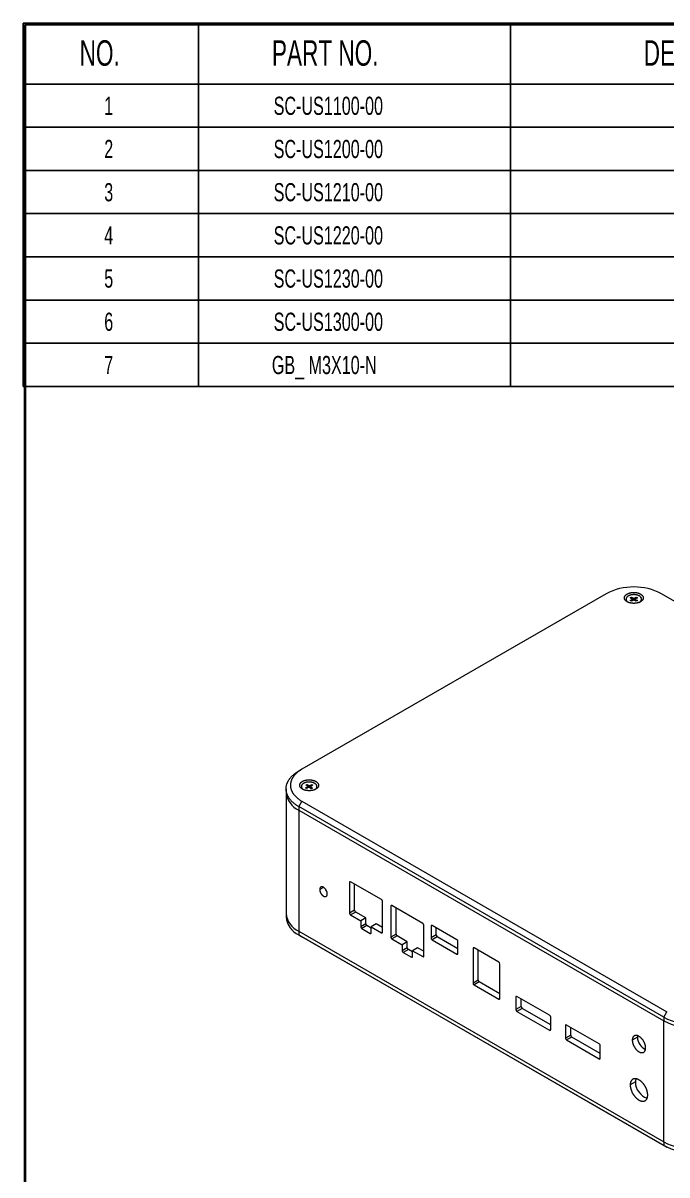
# Model space of a CAD drawing. Header units: millimetres. Extents: x 15 to 405, y 6 to 293.
# Drawn here: x 14.7 to 103.2, y 129.6 to 288.1 of the extents above; entities that cross this region are included whole.
import ezdxf

# ---------------------------------------------------------------- set-up
doc = ezdxf.new("R2010")
doc.units = ezdxf.units.MM
doc.layers.add('RAHM', color=5, linetype='Continuous')
doc.styles.add('SLDTEXTSTYLE1', font='TXT', dxfattribs={"width": 0.663})

# ---------------------------------------------------------------- blocks, each defined once
blk = doc.blocks.new('SW_TABLEANNOTATION_0')
at = {"layer": 'RAHM', "color": 0}
for p, q in [((0, 0), (0, -8.39)), ((0, 0), (24.11, 0)), ((24.11, 0), (24.11, -8.39)), ((24.11, 0), (67.02, 0)), ((67.02, 0), (67.02, -8.39)), ((67.02, 0), (136.42, 0)), ((0, -8.39), (24.11, -8.39)), ((0, -8.39), (0, -14.33)), ((24.11, -8.39), (67.02, -8.39)), ((24.11, -8.39), (24.11, -14.33)), ((67.02, -8.39), (136.42, -8.39)), ((67.02, -8.39), (67.02, -14.33)), ((0, -14.33), (0, -20.27)), ((0, -14.33), (24.11, -14.33)), ((24.11, -14.33), (24.11, -20.27)), ((24.11, -14.33), (67.02, -14.33)), ((67.02, -14.33), (67.02, -20.27)), ((67.02, -14.33), (136.42, -14.33)), ((0, -20.27), (0, -26.21)), ((0, -20.27), (24.11, -20.27)), ((24.11, -20.27), (24.11, -26.21)), ((24.11, -20.27), (67.02, -20.27)), ((67.02, -20.27), (67.02, -26.21)), ((67.02, -20.27), (136.42, -20.27)), ((0, -26.21), (0, -32.15)), ((0, -26.21), (24.11, -26.21)), ((24.11, -26.21), (24.11, -32.15)), ((24.11, -26.21), (67.02, -26.21)), ((67.02, -26.21), (67.02, -32.15)), ((67.02, -26.21), (136.42, -26.21)), ((0, -32.15), (0, -38.09)), ((0, -32.15), (24.11, -32.15)), ((24.11, -32.15), (24.11, -38.09)), ((24.11, -32.15), (67.02, -32.15)), ((67.02, -32.15), (67.02, -38.09)), ((67.02, -32.15), (136.42, -32.15)), ((0, -38.09), (0, -44.03)), ((0, -38.09), (24.11, -38.09)), ((24.11, -38.09), (24.11, -44.03)), ((24.11, -38.09), (67.02, -38.09)), ((67.02, -38.09), (67.02, -44.03)), ((67.02, -38.09), (136.42, -38.09)), ((0, -44.03), (0, -49.98)), ((0, -44.03), (24.11, -44.03)), ((24.11, -44.03), (24.11, -49.98)), ((24.11, -44.03), (67.02, -44.03)), ((67.02, -44.03), (67.02, -49.98)), ((67.02, -44.03), (136.42, -44.03)), ((0, -49.98), (24.11, -49.98)), ((24.11, -49.98), (67.02, -49.98)), ((67.02, -49.98), (136.42, -49.98))]:
    blk.add_line(p, q, dxfattribs=at)
at = {"layer": 'RAHM', "color": 0, "attachment_point": 1, "style": 'SLDTEXTSTYLE1'}
for s, insert, char_height in [('NO.', (7.78, -2.37), 3.5), ('PART NO.', (34.21, -2.37), 3.5), ('DESCRIPTION', (85.32, -2.37), 3.5), ('1', (11.16, -10.13), 2.5), ('SC-US1100-00', (34.45, -10.13), 2.5), ('2', (11.16, -16.07), 2.5), ('SC-US1200-00', (34.45, -16.07), 2.5), ('3', (11.16, -22.01), 2.5), ('SC-US1210-00', (34.45, -22.01), 2.5), ('4', (11.16, -27.95), 2.5), ('SC-US1220-00', (34.45, -27.95), 2.5), ('5', (11.16, -33.89), 2.5), ('SC-US1230-00', (34.45, -33.89), 2.5), ('6', (11.16, -39.83), 2.5), ('SC-US1300-00', (34.45, -39.83), 2.5), ('7', (11.16, -45.78), 2.5), ('GB_ M3X10-N', (34.2, -45.78), 2.5)]:
    blk.add_mtext(s, dxfattribs=dict(at, insert=insert, char_height=char_height))

msp = doc.modelspace()

# ---------------------------------------------------------------- linework, layer by layer
at = {"color": 7, "linetype": 'Continuous', "lineweight": 18}
for p, q in [((94.8411, 209.5688), (53.037, 185.4358)), ((98.1656, 209.0133), (98.3287, 209.1085)), ((98.3287, 209.1085), (98.6017, 208.9526)), ((98.3577, 208.9036), (98.3287, 209.1085)), ((98.7149, 208.953), (98.9849, 209.1106)), ((98.956, 208.9032), (98.9849, 209.1106)), ((98.9849, 209.1106), (99.1499, 209.0164)), ((152.6542, 180.6027), (102.4779, 209.5688)), ((97.5875, 208.8254), (97.5875, 208.8112)), ((98.4386, 208.8574), (98.1656, 209.0133)), ((98.1691, 208.6345), (98.4392, 208.7921)), ((98.334, 208.5403), (98.1691, 208.6345)), ((98.6041, 208.6979), (98.334, 208.5403)), ((98.4392, 208.6017), (98.4392, 208.7921)), ((98.4623, 208.6152), (98.4623, 208.8246)), ((98.6017, 208.6965), (98.6017, 208.9526)), ((98.7149, 208.953), (98.7149, 208.6996)), ((98.9902, 208.5423), (98.7172, 208.6983)), ((98.8567, 208.8263), (98.8567, 208.6186)), ((99.1499, 209.0164), (98.8798, 208.8588)), ((98.8804, 208.7935), (99.1534, 208.6376)), ((98.8804, 208.7935), (98.8804, 208.6051)), ((99.1534, 208.6376), (98.9902, 208.5423)), ((99.7315, 208.8112), (99.7315, 208.8254)), ((53.0363, 185.4354), (52.612, 185.1904)), ((50.8553, 182.7416), (50.8553, 182.2517)), ((50.8553, 182.2517), (50.8553, 165.5942)), ((52.9549, 183.0596), (52.9549, 183.0453)), ((53.5085, 182.8951), (53.8023, 183.0379)), ((53.658, 182.7927), (53.5085, 182.8951)), ((53.5646, 183.2726), (53.742, 183.3588)), ((53.8119, 183.103), (53.5646, 183.2726)), ((53.9517, 182.9355), (53.658, 182.7927)), ((53.742, 183.3588), (53.9894, 183.1893)), ((53.771, 183.1311), (53.742, 183.3588)), ((53.8023, 182.8628), (53.8023, 183.0379)), ((53.8307, 182.8767), (53.8307, 183.0733)), ((53.9894, 182.9456), (53.9894, 183.1893)), ((54.3118, 182.7603), (54.0644, 182.9299)), ((54.1021, 183.1837), (54.3958, 183.3265)), ((54.1021, 183.1837), (54.1021, 182.9041)), ((54.2231, 183.0459), (54.2231, 182.8211)), ((54.2419, 183.0162), (54.4892, 182.8466)), ((54.2419, 183.0162), (54.2419, 182.8083)), ((54.5453, 183.224), (54.2516, 183.0813)), ((54.4892, 182.8466), (54.3118, 182.7603)), ((54.3669, 183.1373), (54.3958, 183.3265)), ((54.3958, 183.3265), (54.5453, 183.224)), ((55.0989, 183.0453), (55.0989, 183.0596)), ((53.037, 181.0272), (52.6127, 180.2924)), ((53.037, 181.0272), (103.2133, 152.061)), ((102.789, 151.3262), (52.6127, 180.2924)), ((52.6127, 180.2924), (52.6127, 179.8024)), ((52.6127, 179.8024), (102.789, 150.8363)), ((52.6127, 179.8024), (52.6127, 163.145)), ((59.7177, 169.9654), (59.5763, 169.8837)), ((59.5763, 169.8837), (59.5763, 165.6377)), ((63.9603, 167.5162), (59.7177, 169.9654)), ((60.2834, 166.0459), (60.2834, 169.6388)), ((56.0041, 169.1893), (55.4807, 168.8872)), ((64.1018, 163.0252), (64.1018, 167.2712)), ((65.4029, 166.6834), (65.2614, 166.6018)), ((65.2614, 166.6018), (65.2614, 162.3558)), ((69.6455, 164.2342), (65.4028, 166.6834)), ((65.9685, 162.764), (65.9685, 166.3569)), ((50.8553, 165.5942), (50.8553, 165.1043)), ((60.2834, 166.0459), (59.5763, 165.6377)), ((60.4248, 165.801), (59.7177, 165.3928)), ((59.7177, 165.3928), (61.1319, 164.5764)), ((61.839, 164.9846), (60.4248, 165.801)), ((61.839, 164.9846), (61.1319, 164.5764)), ((61.839, 164.168), (61.839, 164.9846)), ((61.1319, 164.5764), (61.1319, 163.7598)), ((61.839, 164.168), (61.1319, 163.7598)), ((61.9804, 163.9231), (61.2733, 163.5149)), ((61.2733, 163.5149), (62.4047, 162.8618)), ((62.5461, 163.5965), (61.9804, 163.9231)), ((63.2532, 164.1682), (62.5461, 163.76)), ((62.5461, 162.9434), (62.5461, 163.76)), ((62.5461, 163.76), (63.9603, 162.9436)), ((64.1018, 163.6783), (63.2532, 164.1682)), ((69.7869, 159.7433), (69.7869, 163.9893)), ((70.924, 163.9567), (70.7825, 163.8751)), ((70.7825, 163.8751), (70.7825, 162.242)), ((74.3463, 161.981), (70.9239, 163.9567)), ((71.4896, 162.6502), (71.4896, 163.6302)), ((52.612, 162.6555), (53.0363, 162.4104)), ((52.6127, 163.145), (102.789, 134.1788)), ((52.6127, 163.145), (52.6127, 162.6551)), ((52.6127, 162.6551), (102.789, 133.6889)), ((52.6127, 162.6551), (53.037, 162.4101)), ((53.037, 162.4101), (53.0363, 162.4104)), ((103.2133, 133.4439), (53.037, 162.4101)), ((62.5461, 162.9434), (62.4047, 162.8618)), ((64.1018, 163.0252), (63.9603, 162.9436)), ((65.9685, 162.764), (65.2614, 162.3558)), ((66.1099, 162.519), (65.4028, 162.1108)), ((65.4028, 162.1108), (66.8171, 161.2944)), ((67.5242, 161.7026), (66.1099, 162.519)), ((67.5242, 161.7026), (66.8171, 161.2944)), ((67.5242, 160.8861), (67.5242, 161.7026)), ((71.4896, 162.6502), (70.7825, 162.242)), ((71.631, 162.4052), (70.9239, 161.997)), ((70.9239, 161.997), (74.3463, 160.0213)), ((74.4878, 160.7561), (71.631, 162.4052)), ((74.4878, 160.103), (74.4878, 161.7361)), ((66.8171, 161.2944), (66.8171, 160.4779)), ((67.5242, 160.8861), (66.8171, 160.4779)), ((67.6656, 160.6411), (66.9585, 160.2329)), ((66.9585, 160.2329), (68.0898, 159.5798)), ((68.2313, 160.3146), (67.6656, 160.6411)), ((68.9384, 160.8862), (68.2313, 160.478)), ((68.2313, 159.6615), (68.2313, 160.478)), ((68.2313, 160.478), (69.6455, 159.6616)), ((69.7869, 160.3964), (68.9384, 160.8862)), ((74.4878, 160.103), (74.3463, 160.0213)), ((76.6954, 160.8683), (76.5539, 160.7866)), ((76.5539, 160.7866), (76.5539, 156.0344)), ((80.1149, 158.8942), (76.6953, 160.8683)), ((77.261, 156.4426), (77.261, 160.5417)), ((68.2313, 159.6614), (68.0898, 159.5798)), ((69.7869, 159.7432), (69.6455, 159.6616)), ((80.2563, 153.897), (80.2563, 158.6493)), ((77.261, 156.4426), (76.5539, 156.0344)), ((77.4024, 156.1976), (76.6953, 155.7894)), ((76.6953, 155.7894), (80.1149, 153.8153)), ((80.2563, 154.5501), (77.4024, 156.1976)), ((80.2563, 153.897), (80.1149, 153.8153)), ((82.5912, 154.1952), (82.4498, 154.1136)), ((82.4498, 154.1136), (82.4498, 152.3858)), ((87.0884, 151.5991), (82.5912, 154.1953)), ((83.1569, 152.794), (83.1569, 153.8687)), ((83.1569, 152.794), (82.4498, 152.3858)), ((83.2983, 152.549), (82.5912, 152.1408)), ((82.5912, 152.1408), (87.0884, 149.5447)), ((87.2298, 150.2794), (83.2983, 152.549)), ((87.2298, 149.6263), (87.2298, 151.3541)), ((102.789, 151.3262), (103.2133, 152.061)), ((102.789, 151.3262), (102.789, 150.8363)), ((102.789, 134.1788), (102.789, 150.8363)), ((87.2298, 149.6263), (87.0884, 149.5447)), ((89.4162, 150.2553), (89.2748, 150.1736)), ((89.2748, 150.1736), (89.2748, 148.4458)), ((93.9134, 147.6591), (89.4162, 150.2553)), ((89.9819, 148.854), (89.9819, 149.9287)), ((89.9819, 148.854), (89.2748, 148.4458)), ((90.1233, 148.6091), (89.4162, 148.2009)), ((89.4162, 148.2009), (93.9134, 145.6047)), ((94.0548, 146.3394), (90.1233, 148.6091)), ((94.0548, 145.6863), (94.0548, 147.4141)), ((99.1545, 148.5838), (98.4474, 148.1756)), ((94.0548, 145.6863), (93.9134, 145.6047)), ((98.8716, 142.4303), (98.1645, 142.0221)), ((102.789, 134.1788), (102.789, 133.6889)), ((102.789, 133.6889), (103.2133, 133.4439))]:
    msp.add_line(p, q, dxfattribs=at)
at = {"color": 7, "linetype": 'Continuous', "lineweight": 18, "flags": 128}
for points in [[(97.7402, 208.4667), (97.7086, 208.4856), (97.678, 208.5052), (97.6487, 208.5254), (97.6207, 208.5462), (97.5939, 208.5675), (97.5684, 208.5893), (97.5443, 208.6117), (97.5215, 208.6345), (97.5001, 208.6578), (97.4802, 208.6815), (97.4617, 208.7056), (97.4447, 208.73), (97.4292, 208.7548), (97.4153, 208.7799), (97.4028, 208.8052), (97.3919, 208.8308), (97.3826, 208.8566), (97.3748, 208.8825), (97.3686, 208.9086), (97.364, 208.9348), (97.361, 208.9611), (97.3596, 208.9875), (97.3598, 209.0138), (97.3616, 209.0401), (97.365, 209.0664), (97.37, 209.0926), (97.3766, 209.1186), (97.3847, 209.1446), (97.3945, 209.1703), (97.4058, 209.1958), (97.4186, 209.2211), (97.433, 209.2461), (97.4489, 209.2708), (97.4662, 209.2951), (97.4851, 209.3191), (97.5054, 209.3427), (97.5271, 209.3659), (97.5502, 209.3886), (97.5746, 209.4109), (97.6004, 209.4326), (97.6276, 209.4538), (97.6559, 209.4744), (97.6856, 209.4944), (97.7164, 209.5139), (97.7484, 209.5326), (97.7815, 209.5508), (97.8156, 209.5682), (97.8509, 209.585), (97.8871, 209.601), (97.9243, 209.6163), (97.9623, 209.6308), (98.0013, 209.6445), (98.041, 209.6574), (98.0815, 209.6696), (98.1228, 209.6809), (98.1646, 209.6913), (98.2071, 209.7009), (98.2502, 209.7096), (98.2937, 209.7175), (98.3377, 209.7245), (98.3821, 209.7305), (98.4269, 209.7357), (98.4719, 209.74), (98.5172, 209.7433), (98.5626, 209.7457), (98.6082, 209.7472), (98.6538, 209.7478), (98.6994, 209.7475), (98.745, 209.7462), (98.7905, 209.744), (98.8358, 209.7409), (98.8809, 209.7369), (98.9257, 209.7319), (98.9702, 209.7261), (99.0143, 209.7193), (99.058, 209.7117), (99.1011, 209.7032), (99.1438, 209.6938), (99.1858, 209.6836), (99.2272, 209.6725), (99.2679, 209.6606), (99.3078, 209.6478), (99.347, 209.6343), (99.3853, 209.62), (99.4227, 209.6049), (99.4591, 209.589), (99.4946, 209.5725), (99.5291, 209.5552), (99.5625, 209.5372), (99.5947, 209.5186), (99.6258, 209.4993), (99.6558, 209.4795), (99.6844, 209.459), (99.7119, 209.4379), (99.738, 209.4163), (99.7628, 209.3942), (99.7863, 209.3716), (99.8083, 209.3486), (99.829, 209.3251), (99.8482, 209.3012), (99.8659, 209.2769), (99.8822, 209.2523), (99.8969, 209.2274), (99.9101, 209.2022), (99.9218, 209.1767), (99.9319, 209.151), (99.9405, 209.1251), (99.9475, 209.0991), (99.9529, 209.0729), (99.9567, 209.0467), (99.9589, 209.0204), (99.9595, 208.994), (99.9585, 208.9677), (99.9559, 208.9414), (99.9517, 208.9152), (99.9459, 208.8891), (99.9385, 208.8631), (99.9296, 208.8372), (99.919, 208.8116), (99.907, 208.7862), (99.8934, 208.7611), (99.8782, 208.7362), (99.8616, 208.7117), (99.8435, 208.6875), (99.8239, 208.6637), (99.8029, 208.6403), (99.7805, 208.6174), (99.7567, 208.5949), (99.7316, 208.5729), (99.7051, 208.5514), (99.6774, 208.5305), (99.6484, 208.5102), (99.6182, 208.4905), (99.5868, 208.4714), (99.5542, 208.4529), (99.5206, 208.4351), (99.4859, 208.418), (99.4501, 208.4016), (99.4134, 208.386), (99.3758, 208.3711), (99.3373, 208.3569), (99.2979, 208.3436), (99.2578, 208.3311), (99.2169, 208.3194), (99.1754, 208.3085), (99.1332, 208.2985), (99.0904, 208.2893), (99.0471, 208.281), (99.0033, 208.2736), (98.9591, 208.2671), (98.9145, 208.2614), (98.8696, 208.2567), (98.8245, 208.2529), (98.7791, 208.25), (98.7336, 208.2481), (98.688, 208.247), (98.6424, 208.2469), (98.5968, 208.2477), (98.5512, 208.2495), (98.5058, 208.2521), (98.4606, 208.2557), (98.4157, 208.2602), (98.371, 208.2656), (98.3267, 208.2719), (98.2828, 208.2791), (98.2394, 208.2871), (98.1965, 208.2961), (98.1541, 208.3059), (98.1124, 208.3166), (98.0713, 208.3281), (98.031, 208.3404), (97.9915, 208.3535), (97.9527, 208.3675), (97.9149, 208.3822), (97.8779, 208.3976), (97.842, 208.4138), (97.807, 208.4308), (97.7731, 208.4484), (97.7402, 208.4667)], [(99.4134, 209.2654), (99.3833, 209.2819), (99.3521, 209.2978), (99.3198, 209.3129), (99.2866, 209.3273), (99.2524, 209.341), (99.2173, 209.3539), (99.1814, 209.366), (99.1447, 209.3773), (99.1073, 209.3877), (99.0692, 209.3973), (99.0305, 209.406), (98.9912, 209.4139), (98.9514, 209.4209), (98.9112, 209.427), (98.8706, 209.4322), (98.8297, 209.4364), (98.7885, 209.4398), (98.7472, 209.4422), (98.7057, 209.4437), (98.6641, 209.4443), (98.6225, 209.4439), (98.581, 209.4426), (98.5396, 209.4404), (98.4984, 209.4373), (98.4574, 209.4332), (98.4168, 209.4282), (98.3765, 209.4223), (98.3366, 209.4155), (98.2972, 209.4079), (98.2583, 209.3993), (98.2201, 209.3899), (98.1825, 209.3797), (98.1456, 209.3686), (98.1095, 209.3566), (98.0743, 209.3439), (98.0399, 209.3304), (98.0064, 209.3162), (97.974, 209.3012), (97.9425, 209.2855), (97.9122, 209.2691), (97.8829, 209.252), (97.8548, 209.2343), (97.828, 209.216), (97.8024, 209.1971), (97.7781, 209.1777), (97.7551, 209.1577), (97.7334, 209.1372), (97.7132, 209.1162), (97.6944, 209.0948), (97.677, 209.073), (97.6611, 209.0508), (97.6467, 209.0283), (97.6339, 209.0055), (97.6225, 208.9824), (97.6128, 208.959), (97.6046, 208.9355), (97.598, 208.9118), (97.593, 208.888), (97.5896, 208.8641), (97.5878, 208.8401), (97.5876, 208.8161), (97.589, 208.7921), (97.5921, 208.7682), (97.5967, 208.7443), (97.603, 208.7206), (97.6108, 208.697), (97.6202, 208.6736), (97.6312, 208.6505), (97.6437, 208.6276), (97.6578, 208.605), (97.6733, 208.5828), (97.6904, 208.5609), (97.7089, 208.5394), (97.7288, 208.5183), (97.7501, 208.4977), (97.7728, 208.4776), (97.7969, 208.458), (97.8222, 208.439), (97.8488, 208.4205), (97.8766, 208.4027), (97.9026, 208.3872)], [(98.4392, 208.7921), (98.4466, 208.7971), (98.4527, 208.8027), (98.4574, 208.8087), (98.4606, 208.815), (98.4621, 208.8215), (98.4621, 208.8281), (98.4604, 208.8346), (98.4571, 208.8409), (98.4523, 208.8469), (98.4461, 208.8524), (98.4386, 208.8574)], [(98.8798, 208.8588), (98.8724, 208.8538), (98.8663, 208.8482), (98.8616, 208.8422), (98.8584, 208.8359), (98.8568, 208.8293), (98.8569, 208.8228), (98.8586, 208.8162), (98.8619, 208.8099), (98.8667, 208.8039), (98.8729, 208.7984), (98.8804, 208.7935)], [(53.037, 185.4358), (52.9716, 185.3974), (52.9074, 185.3584), (52.8444, 185.3187), (52.7826, 185.2785), (52.722, 185.2376), (52.6627, 185.1961), (52.6045, 185.154), (52.5477, 185.1114), (52.4921, 185.0682), (52.4379, 185.0244), (52.3849, 184.9802), (52.3333, 184.9353), (52.283, 184.89), (52.2341, 184.8442), (52.1866, 184.7979), (52.1404, 184.7512), (52.0957, 184.704), (52.0524, 184.6563), (52.0105, 184.6083), (51.9701, 184.5598), (51.9311, 184.5109), (51.8936, 184.4616), (51.8575, 184.412), (51.823, 184.362), (51.7899, 184.3117), (51.7584, 184.2611), (51.7283, 184.2102), (51.6998, 184.1589), (51.6729, 184.1074), (51.6475, 184.0556), (51.6236, 184.0036), (51.6013, 183.9514), (51.5806, 183.8989), (51.5614, 183.8463), (51.5438, 183.7934), (51.5278, 183.7404), (51.5134, 183.6872), (51.5005, 183.6339), (51.4893, 183.5805), (51.4797, 183.527), (51.4716, 183.4734), (51.4652, 183.4197), (51.4604, 183.366), (51.4571, 183.3122), (51.4555, 183.2584), (51.4555, 183.2046), (51.4571, 183.1508), (51.4604, 183.097), (51.4652, 183.0433), (51.4716, 182.9896), (51.4797, 182.936), (51.4893, 182.8825), (51.5005, 182.829), (51.5134, 182.7758), (51.5278, 182.7226), (51.5438, 182.6696), (51.5614, 182.6167), (51.5806, 182.5641), (51.6013, 182.5116), (51.6236, 182.4594), (51.6475, 182.4074), (51.6729, 182.3556), (51.6998, 182.3041), (51.7283, 182.2528), (51.7584, 182.2019), (51.7899, 182.1513), (51.823, 182.101), (51.8575, 182.051), (51.8936, 182.0014), (51.9311, 181.9521), (51.9701, 181.9032), (52.0105, 181.8547), (52.0524, 181.8067), (52.0957, 181.759), (52.1404, 181.7118), (52.1866, 181.6651), (52.2341, 181.6188), (52.283, 181.573), (52.3333, 181.5277), (52.3849, 181.4828), (52.4379, 181.4386), (52.4921, 181.3948), (52.5477, 181.3516), (52.6045, 181.309), (52.6627, 181.2669), (52.722, 181.2254), (52.7826, 181.1845), (52.8444, 181.1443), (52.9074, 181.1046), (52.9716, 181.0656), (53.037, 181.0272)], [(52.6127, 180.2924), (52.5438, 180.3328), (52.4762, 180.3738), (52.4096, 180.4155), (52.3443, 180.4578), (52.2802, 180.5007), (52.2173, 180.5442), (52.1556, 180.5883), (52.0952, 180.633), (52.0361, 180.6782), (51.9783, 180.724), (51.9217, 180.7704), (51.8665, 180.8172), (51.8126, 180.8646), (51.7601, 180.9125), (51.709, 180.9609), (51.6592, 181.0097), (51.6108, 181.059), (51.5638, 181.1088), (51.5182, 181.159), (51.4741, 181.2096), (51.4314, 181.2606), (51.3902, 181.3121), (51.3504, 181.3639), (51.3121, 181.4161), (51.2752, 181.4686), (51.2399, 181.5215), (51.2061, 181.5747), (51.1738, 181.6282), (51.143, 181.682), (51.1137, 181.7361), (51.086, 181.7905), (51.0598, 181.8451), (51.0351, 181.9), (51.0121, 181.955), (50.9906, 182.0103), (50.9706, 182.0658), (50.9523, 182.1215), (50.9355, 182.1773), (50.9203, 182.2333), (50.9067, 182.2895), (50.8946, 182.3457), (50.8842, 182.4021), (50.8754, 182.4585), (50.8682, 182.515), (50.8626, 182.5716), (50.8585, 182.6282), (50.8561, 182.6849), (50.8553, 182.7416), (50.8561, 182.7982), (50.8585, 182.8549), (50.8626, 182.9115), (50.8682, 182.9681), (50.8754, 183.0246), (50.8842, 183.0811), (50.8946, 183.1374), (50.9067, 183.1937), (50.9203, 183.2498), (50.9355, 183.3058), (50.9523, 183.3616), (50.9706, 183.4173), (50.9906, 183.4728), (51.0121, 183.5281), (51.0351, 183.5832), (51.0598, 183.6381), (51.086, 183.6927), (51.1137, 183.747), (51.143, 183.8011), (51.1738, 183.855), (51.2061, 183.9085), (51.2399, 183.9617), (51.2752, 184.0145), (51.3121, 184.0671), (51.3504, 184.1193), (51.3902, 184.1711), (51.4314, 184.2225), (51.4741, 184.2735), (51.5182, 184.3242), (51.5638, 184.3744), (51.6108, 184.4241), (51.6592, 184.4734), (51.709, 184.5223), (51.7601, 184.5707), (51.8126, 184.6185), (51.8665, 184.6659), (51.9217, 184.7128), (51.9783, 184.7591), (52.0361, 184.8049), (52.0952, 184.8502), (52.1556, 184.8948), (52.2173, 184.9389), (52.2802, 184.9825), (52.3443, 185.0254), (52.4096, 185.0677), (52.4762, 185.1094), (52.5438, 185.1504), (52.612, 185.1904)], [(53.1077, 182.7008), (53.076, 182.7198), (53.0455, 182.7394), (53.0161, 182.7596), (52.9881, 182.7803), (52.9613, 182.8016), (52.9358, 182.8235), (52.9117, 182.8459), (52.8889, 182.8687), (52.8676, 182.892), (52.8476, 182.9157), (52.8292, 182.9397), (52.8122, 182.9642), (52.7967, 182.989), (52.7827, 183.014), (52.7702, 183.0394), (52.7593, 183.065), (52.75, 183.0907), (52.7422, 183.1167), (52.736, 183.1428), (52.7314, 183.169), (52.7284, 183.1953), (52.727, 183.2216), (52.7272, 183.248), (52.729, 183.2743), (52.7324, 183.3006), (52.7374, 183.3267), (52.744, 183.3528), (52.7522, 183.3787), (52.7619, 183.4045), (52.7732, 183.43), (52.786, 183.4553), (52.8004, 183.4803), (52.8163, 183.5049), (52.8336, 183.5293), (52.8525, 183.5533), (52.8728, 183.5769), (52.8945, 183.6001), (52.9176, 183.6228), (52.9421, 183.645), (52.9679, 183.6667), (52.995, 183.6879), (53.0234, 183.7085), (53.053, 183.7286), (53.0838, 183.748), (53.1158, 183.7668), (53.1489, 183.7849), (53.1831, 183.8024), (53.2183, 183.8191), (53.2545, 183.8351), (53.2917, 183.8504), (53.3298, 183.8649), (53.3687, 183.8787), (53.4084, 183.8916), (53.449, 183.9037), (53.4902, 183.915), (53.5321, 183.9255), (53.5745, 183.9351), (53.6176, 183.9438), (53.6612, 183.9517), (53.7052, 183.9586), (53.7496, 183.9647), (53.7943, 183.9699), (53.8393, 183.9741), (53.8846, 183.9775), (53.93, 183.9799), (53.9756, 183.9814), (54.0212, 183.982), (54.0668, 183.9816), (54.1124, 183.9803), (54.1579, 183.9782), (54.2032, 183.975), (54.2483, 183.971), (54.2931, 183.9661), (54.3376, 183.9602), (54.3817, 183.9535), (54.4254, 183.9459), (54.4686, 183.9373), (54.5112, 183.928), (54.5532, 183.9177), (54.5946, 183.9066), (54.6353, 183.8947), (54.6753, 183.882), (54.7144, 183.8684), (54.7527, 183.8541), (54.7901, 183.839), (54.8266, 183.8232), (54.862, 183.8066), (54.8965, 183.7894), (54.9299, 183.7714), (54.9621, 183.7528), (54.9933, 183.7335), (55.0232, 183.7136), (55.0519, 183.6931), (55.0793, 183.6721), (55.1054, 183.6505), (55.1302, 183.6284), (55.1537, 183.6058), (55.1758, 183.5827), (55.1964, 183.5592), (55.2156, 183.5353), (55.2333, 183.5111), (55.2496, 183.4865), (55.2643, 183.4615), (55.2776, 183.4363), (55.2892, 183.4109), (55.2994, 183.3852), (55.3079, 183.3593), (55.3149, 183.3333), (55.3203, 183.3071), (55.3241, 183.2809), (55.3263, 183.2545), (55.3269, 183.2282), (55.3259, 183.2019), (55.3233, 183.1756), (55.3191, 183.1493), (55.3133, 183.1232), (55.3059, 183.0972), (55.297, 183.0714), (55.2865, 183.0458), (55.2744, 183.0204), (55.2608, 182.9952), (55.2457, 182.9704), (55.229, 182.9458), (55.2109, 182.9216), (55.1914, 182.8979), (55.1704, 182.8745), (55.148, 182.8515), (55.1242, 182.829), (55.099, 182.8071), (55.0726, 182.7856), (55.0448, 182.7647), (55.0158, 182.7444), (54.9856, 182.7246), (54.9542, 182.7055), (54.9216, 182.687), (54.888, 182.6693), (54.8533, 182.6522), (54.8175, 182.6358), (54.7808, 182.6201), (54.7432, 182.6052), (54.7047, 182.5911), (54.6653, 182.5778), (54.6252, 182.5652), (54.5843, 182.5535), (54.5428, 182.5426), (54.5006, 182.5326), (54.4578, 182.5235), (54.4145, 182.5152), (54.3707, 182.5077), (54.3265, 182.5012), (54.2819, 182.4956), (54.237, 182.4909), (54.1919, 182.4871), (54.1465, 182.4842), (54.101, 182.4822), (54.0554, 182.4812), (54.0098, 182.4811), (53.9642, 182.4819), (53.9187, 182.4836), (53.8733, 182.4863), (53.8281, 182.4899), (53.7831, 182.4943), (53.7384, 182.4997), (53.6941, 182.506), (53.6502, 182.5132), (53.6068, 182.5213), (53.5639, 182.5302), (53.5215, 182.5401), (53.4798, 182.5507), (53.4388, 182.5622), (53.3984, 182.5746), (53.3589, 182.5877), (53.3202, 182.6016), (53.2823, 182.6163), (53.2454, 182.6318), (53.2094, 182.648), (53.1744, 182.6649), (53.1405, 182.6825), (53.1077, 182.7008)], [(54.8469, 183.4582), (54.8195, 183.4763), (54.7909, 183.4937), (54.7612, 183.5105), (54.7303, 183.5266), (54.6985, 183.542), (54.6655, 183.5566), (54.6317, 183.5706), (54.5969, 183.5837), (54.5613, 183.5961), (54.5248, 183.6076), (54.4876, 183.6184), (54.4498, 183.6283), (54.4113, 183.6373), (54.3722, 183.6455), (54.3325, 183.6528), (54.2925, 183.6592), (54.252, 183.6646), (54.2112, 183.6692), (54.1701, 183.6729), (54.1288, 183.6756), (54.0874, 183.6775), (54.0458, 183.6783), (54.0042, 183.6783), (53.9627, 183.6773), (53.9212, 183.6754), (53.88, 183.6726), (53.8389, 183.6689), (53.7981, 183.6642), (53.7577, 183.6586), (53.7176, 183.6521), (53.6781, 183.6448), (53.639, 183.6365), (53.6006, 183.6274), (53.5628, 183.6174), (53.5256, 183.6066), (53.4893, 183.595), (53.4537, 183.5826), (53.419, 183.5693), (53.3852, 183.5553), (53.3524, 183.5406), (53.3206, 183.5251), (53.2899, 183.509), (53.2603, 183.4921), (53.2318, 183.4747), (53.2045, 183.4565), (53.1785, 183.4378), (53.1537, 183.4186), (53.1302, 183.3987), (53.1081, 183.3784), (53.0874, 183.3576), (53.0681, 183.3364), (53.0502, 183.3147), (53.0338, 183.2926), (53.0189, 183.2702), (53.0055, 183.2475), (52.9937, 183.2245), (52.9834, 183.2012), (52.9746, 183.1778), (52.9675, 183.1541), (52.9619, 183.1304), (52.958, 183.1065), (52.9556, 183.0825), (52.9549, 183.0585), (52.9558, 183.0345), (52.9583, 183.0105), (52.9624, 182.9867), (52.9681, 182.9629), (52.9754, 182.9393), (52.9842, 182.9158), (52.9947, 182.8926), (53.0067, 182.8696), (53.0202, 182.8469), (53.0352, 182.8245), (53.0518, 182.8025), (53.0698, 182.7809), (53.0892, 182.7597), (53.1101, 182.7389), (53.1323, 182.7186), (53.1559, 182.6988), (53.1808, 182.6796), (53.2069, 182.661), (53.2343, 182.6429), (53.2629, 182.6255), (53.27, 182.6213)], [(53.8023, 183.0379), (53.8105, 183.0425), (53.8174, 183.0477), (53.823, 183.0535), (53.8272, 183.0596), (53.8298, 183.066), (53.8307, 183.0726), (53.8301, 183.0792), (53.8278, 183.0856), (53.824, 183.0918), (53.8186, 183.0977), (53.8119, 183.103)], [(54.2516, 183.0813), (54.2434, 183.0767), (54.2364, 183.0714), (54.2308, 183.0657), (54.2266, 183.0596), (54.2241, 183.0531), (54.2231, 183.0466), (54.2237, 183.04), (54.226, 183.0335), (54.2298, 183.0273), (54.2352, 183.0215), (54.2419, 183.0162)], [(54.7838, 182.6213), (54.7936, 182.627), (54.822, 182.6445), (54.8493, 182.6626), (54.8754, 182.6813), (54.9001, 182.7006), (54.9236, 182.7204), (54.9457, 182.7408), (54.9664, 182.7616), (54.9857, 182.7828), (55.0036, 182.8045), (55.02, 182.8266), (55.0349, 182.849), (55.0483, 182.8717), (55.0601, 182.8947), (55.0704, 182.9179), (55.0792, 182.9414), (55.0863, 182.965), (55.0919, 182.9888), (55.0958, 183.0127), (55.0982, 183.0367), (55.0989, 183.0607), (55.098, 183.0847), (55.0955, 183.1086), (55.0914, 183.1325), (55.0857, 183.1563), (55.0784, 183.1799), (55.0696, 183.2034), (55.0591, 183.2266), (55.0471, 183.2496), (55.0336, 183.2723), (55.0186, 183.2947), (55.002, 183.3167), (54.984, 183.3383), (54.9646, 183.3595), (54.9437, 183.3803), (54.9215, 183.4006), (54.8979, 183.4203), (54.873, 183.4396), (54.8469, 183.4582)], [(56.5272, 168.283), (56.5267, 168.3117), (56.5249, 168.3409), (56.5221, 168.3707), (56.5181, 168.401), (56.5129, 168.4317), (56.5067, 168.4627), (56.4993, 168.4939), (56.4909, 168.5254), (56.4813, 168.557), (56.4708, 168.5887), (56.4592, 168.6204), (56.4466, 168.6519), (56.433, 168.6834), (56.4185, 168.7146), (56.4031, 168.7455), (56.3868, 168.7761), (56.3696, 168.8063), (56.3517, 168.8359), (56.333, 168.8651), (56.3135, 168.8936), (56.2934, 168.9214), (56.2727, 168.9485), (56.2513, 168.9748), (56.2294, 169.0002), (56.2071, 169.0248), (56.1842, 169.0483), (56.161, 169.0709), (56.1374, 169.0923), (56.1136, 169.1127), (56.0895, 169.1319), (56.0652, 169.1499), (56.0408, 169.1666), (56.0162, 169.1821), (55.9917, 169.1963), (55.9672, 169.2091), (55.9428, 169.2205), (55.9185, 169.2306), (55.8944, 169.2392), (55.8705, 169.2464), (55.847, 169.2521), (55.8237, 169.2564), (55.8009, 169.2592), (55.7785, 169.2605), (55.7566, 169.2604), (55.7353, 169.2587), (55.7145, 169.2556), (55.6944, 169.251), (55.675, 169.2449), (55.6563, 169.2374), (55.6383, 169.2284), (55.6212, 169.2181), (55.6049, 169.2063), (55.5895, 169.1932), (55.575, 169.1787), (55.5614, 169.1629), (55.5488, 169.1459), (55.5372, 169.1276), (55.5266, 169.1082), (55.5171, 169.0876), (55.5087, 169.0658), (55.5013, 169.0431), (55.495, 169.0193), (55.4899, 168.9945), (55.4859, 168.9689), (55.483, 168.9424), (55.4813, 168.9152), (55.4807, 168.8872)], [(55.4807, 168.8872), (55.4813, 168.8585), (55.483, 168.8293), (55.4859, 168.7995), (55.4899, 168.7692), (55.495, 168.7385), (55.5013, 168.7075), (55.5087, 168.6763), (55.5171, 168.6448), (55.5266, 168.6132), (55.5372, 168.5815), (55.5488, 168.5499), (55.5614, 168.5183), (55.575, 168.4868), (55.5895, 168.4556), (55.6049, 168.4247), (55.6212, 168.3941), (55.6383, 168.3639), (55.6563, 168.3343), (55.675, 168.3051), (55.6944, 168.2766), (55.7145, 168.2488), (55.7353, 168.2217), (55.7566, 168.1954), (55.7785, 168.17), (55.8009, 168.1455), (55.8237, 168.1219), (55.847, 168.0994), (55.8705, 168.0779), (55.8944, 168.0575), (55.9185, 168.0383), (55.9428, 168.0203), (55.9672, 168.0036), (55.9917, 167.9881), (56.0162, 167.974), (56.0408, 167.9611), (56.0652, 167.9497), (56.0895, 167.9396), (56.1136, 167.931), (56.1374, 167.9238), (56.161, 167.9181), (56.1842, 167.9138), (56.2071, 167.911), (56.2294, 167.9097), (56.2513, 167.9098), (56.2727, 167.9115), (56.2934, 167.9146), (56.3135, 167.9192), (56.333, 167.9253), (56.3517, 167.9328), (56.3696, 167.9418), (56.3868, 167.9522), (56.4031, 167.9639), (56.4185, 167.977), (56.433, 167.9915), (56.4466, 168.0073), (56.4592, 168.0243), (56.4708, 168.0426), (56.4813, 168.062), (56.4909, 168.0827), (56.4993, 168.1044), (56.5067, 168.1272), (56.5129, 168.1509), (56.5181, 168.1757), (56.5221, 168.2013), (56.5249, 168.2278), (56.5267, 168.255), (56.5272, 168.283)], [(100.2858, 147.1142), (100.2853, 147.152), (100.2835, 147.1904), (100.2807, 147.2294), (100.2767, 147.2689), (100.2716, 147.3089), (100.2653, 147.3492), (100.2579, 147.39), (100.2494, 147.431), (100.2398, 147.4724), (100.2292, 147.5139), (100.2174, 147.5556), (100.2046, 147.5974), (100.1907, 147.6393), (100.1759, 147.6812), (100.16, 147.7231), (100.1431, 147.7648), (100.1252, 147.8064), (100.1064, 147.8478), (100.0867, 147.8889), (100.0661, 147.9298), (100.0446, 147.9702), (100.0223, 148.0103), (99.9992, 148.0499), (99.9752, 148.089), (99.9505, 148.1276), (99.9251, 148.1656), (99.899, 148.2029), (99.8722, 148.2395), (99.8448, 148.2754), (99.8168, 148.3105), (99.7883, 148.3447), (99.7592, 148.3781), (99.7296, 148.4106), (99.6996, 148.4421), (99.6691, 148.4726), (99.6383, 148.5021), (99.6071, 148.5306), (99.5757, 148.5579), (99.5439, 148.5841), (99.512, 148.6091), (99.4799, 148.6329), (99.4476, 148.6555), (99.4152, 148.6768), (99.3828, 148.6969), (99.3504, 148.7156), (99.3179, 148.733), (99.2856, 148.749), (99.2533, 148.7637), (99.2212, 148.777), (99.1893, 148.7888), (99.1575, 148.7993), (99.1261, 148.8083), (99.0949, 148.8158), (99.0641, 148.8219), (99.0336, 148.8265), (99.0036, 148.8297), (98.974, 148.8314), (98.9449, 148.8316), (98.9164, 148.8303), (98.8884, 148.8275), (98.861, 148.8233), (98.8342, 148.8176), (98.8081, 148.8104), (98.7827, 148.8018), (98.758, 148.7918), (98.734, 148.7803), (98.7109, 148.7674), (98.6886, 148.7531), (98.6671, 148.7374), (98.6465, 148.7204), (98.6267, 148.702), (98.608, 148.6823), (98.5901, 148.6613), (98.5732, 148.6391), (98.5573, 148.6156), (98.5425, 148.5909), (98.5286, 148.565), (98.5158, 148.538), (98.504, 148.5098), (98.4934, 148.4806), (98.4838, 148.4503), (98.4753, 148.4191), (98.4679, 148.3869), (98.4616, 148.3537), (98.4565, 148.3197), (98.4525, 148.2848), (98.4496, 148.2491), (98.4479, 148.2127), (98.4474, 148.1756)], [(98.4474, 148.1756), (98.4479, 148.1378), (98.4496, 148.0994), (98.4525, 148.0604), (98.4565, 148.0209), (98.4616, 147.9809), (98.4679, 147.9406), (98.4753, 147.8998), (98.4838, 147.8588), (98.4934, 147.8174), (98.504, 147.7759), (98.5158, 147.7342), (98.5286, 147.6924), (98.5425, 147.6505), (98.5573, 147.6086), (98.5732, 147.5668), (98.5901, 147.525), (98.608, 147.4834), (98.6267, 147.442), (98.6465, 147.4009), (98.6671, 147.3601), (98.6886, 147.3196), (98.7109, 147.2795), (98.734, 147.2399), (98.758, 147.2008), (98.7827, 147.1622), (98.8081, 147.1242), (98.8342, 147.0869), (98.861, 147.0503), (98.8884, 147.0144), (98.9164, 146.9793), (98.9449, 146.9451), (98.974, 146.9117), (99.0036, 146.8792), (99.0336, 146.8477), (99.0641, 146.8172), (99.0949, 146.7877), (99.1261, 146.7592), (99.1575, 146.7319), (99.1893, 146.7057), (99.2212, 146.6807), (99.2533, 146.6569), (99.2856, 146.6343), (99.3179, 146.613), (99.3504, 146.5929), (99.3828, 146.5742), (99.4152, 146.5568), (99.4476, 146.5408), (99.4799, 146.5261), (99.512, 146.5128), (99.5439, 146.501), (99.5757, 146.4905), (99.6071, 146.4815), (99.6383, 146.474), (99.6691, 146.4679), (99.6996, 146.4633), (99.7296, 146.4601), (99.7592, 146.4584), (99.7883, 146.4582), (99.8168, 146.4595), (99.8448, 146.4623), (99.8722, 146.4665), (99.899, 146.4722), (99.9251, 146.4794), (99.9505, 146.488), (99.9752, 146.498), (99.9992, 146.5095), (100.0223, 146.5224), (100.0446, 146.5367), (100.0661, 146.5524), (100.0867, 146.5694), (100.1064, 146.5878), (100.1252, 146.6075), (100.1431, 146.6285), (100.16, 146.6508), (100.1759, 146.6742), (100.1907, 146.6989), (100.2046, 146.7248), (100.2174, 146.7519), (100.2292, 146.78), (100.2398, 146.8092), (100.2494, 146.8395), (100.2579, 146.8707), (100.2653, 146.903), (100.2716, 146.9361), (100.2767, 146.9701), (100.2807, 147.005), (100.2835, 147.0407), (100.2853, 147.0771), (100.2858, 147.1142)], [(100.5687, 140.6342), (100.5681, 140.6773), (100.5664, 140.721), (100.5635, 140.7652), (100.5596, 140.81), (100.5545, 140.8553), (100.5482, 140.9011), (100.5408, 140.9472), (100.5324, 140.9937), (100.5228, 141.0406), (100.5121, 141.0877), (100.5003, 141.135), (100.4875, 141.1825), (100.4736, 141.2302), (100.4586, 141.2779), (100.4427, 141.3257), (100.4256, 141.3735), (100.4076, 141.4212), (100.3886, 141.4689), (100.3687, 141.5164), (100.3477, 141.5638), (100.3259, 141.6109), (100.3031, 141.6577), (100.2795, 141.7043), (100.2549, 141.7505), (100.2296, 141.7963), (100.2034, 141.8416), (100.1764, 141.8865), (100.1487, 141.9308), (100.1202, 141.9745), (100.091, 142.0177), (100.0611, 142.0602), (100.0306, 142.102), (99.9994, 142.143), (99.9676, 142.1833), (99.9353, 142.2228), (99.9024, 142.2614), (99.869, 142.2992), (99.8351, 142.336), (99.8008, 142.3718), (99.7661, 142.4067), (99.731, 142.4406), (99.6956, 142.4734), (99.6598, 142.5051), (99.6238, 142.5357), (99.5875, 142.5651), (99.551, 142.5934), (99.5143, 142.6205), (99.4775, 142.6463), (99.4406, 142.6709), (99.4036, 142.6942), (99.3666, 142.7163), (99.3296, 142.737), (99.2926, 142.7564), (99.2557, 142.7744), (99.2189, 142.791), (99.1822, 142.8063), (99.1457, 142.8201), (99.1094, 142.8326), (99.0734, 142.8436), (99.0376, 142.8532), (99.0022, 142.8613), (98.9671, 142.868), (98.9324, 142.8732), (98.898, 142.877), (98.8642, 142.8792), (98.8308, 142.8801), (98.7979, 142.8794), (98.7656, 142.8773), (98.7338, 142.8737), (98.7026, 142.8686), (98.6721, 142.8621), (98.6422, 142.8541), (98.613, 142.8447), (98.5845, 142.8338), (98.5568, 142.8215), (98.5298, 142.8078), (98.5036, 142.7927), (98.4782, 142.7761), (98.4537, 142.7583), (98.4301, 142.739), (98.4073, 142.7185), (98.3855, 142.6966), (98.3645, 142.6734), (98.3446, 142.6489), (98.3256, 142.6232), (98.3075, 142.5962), (98.2905, 142.5681), (98.2745, 142.5387), (98.2596, 142.5083), (98.2457, 142.4767), (98.2328, 142.444), (98.2211, 142.4102), (98.2104, 142.3755), (98.2008, 142.3397), (98.1923, 142.303), (98.185, 142.2653), (98.1787, 142.2268), (98.1736, 142.1874), (98.1696, 142.1472), (98.1668, 142.1062), (98.1651, 142.0645), (98.1645, 142.0221)], [(98.1645, 142.0221), (98.1651, 141.979), (98.1668, 141.9353), (98.1696, 141.8911), (98.1736, 141.8462), (98.1787, 141.801), (98.185, 141.7552), (98.1923, 141.7091), (98.2008, 141.6626), (98.2104, 141.6157), (98.2211, 141.5686), (98.2328, 141.5213), (98.2457, 141.4738), (98.2596, 141.4261), (98.2745, 141.3784), (98.2905, 141.3306), (98.3075, 141.2828), (98.3256, 141.2351), (98.3446, 141.1874), (98.3645, 141.1399), (98.3855, 141.0925), (98.4073, 141.0454), (98.4301, 140.9985), (98.4537, 140.952), (98.4782, 140.9058), (98.5036, 140.86), (98.5298, 140.8147), (98.5568, 140.7698), (98.5845, 140.7255), (98.613, 140.6817), (98.6422, 140.6386), (98.6721, 140.5961), (98.7026, 140.5543), (98.7338, 140.5133), (98.7656, 140.473), (98.7979, 140.4335), (98.8308, 140.3949), (98.8642, 140.3571), (98.898, 140.3203), (98.9324, 140.2844), (98.9671, 140.2496), (99.0022, 140.2157), (99.0376, 140.1829), (99.0734, 140.1512), (99.1094, 140.1206), (99.1457, 140.0912), (99.1822, 140.0629), (99.2189, 140.0358), (99.2557, 140.01), (99.2926, 139.9854), (99.3296, 139.9621), (99.3666, 139.94), (99.4036, 139.9193), (99.4406, 139.8999), (99.4775, 139.8819), (99.5143, 139.8653), (99.551, 139.85), (99.5875, 139.8361), (99.6238, 139.8237), (99.6598, 139.8127), (99.6956, 139.8031), (99.731, 139.795), (99.7661, 139.7883), (99.8008, 139.7831), (99.8351, 139.7793), (99.869, 139.777), (99.9024, 139.7762), (99.9353, 139.7769), (99.9676, 139.779), (99.9994, 139.7826), (100.0306, 139.7877), (100.0611, 139.7942), (100.091, 139.8022), (100.1202, 139.8116), (100.1487, 139.8225), (100.1764, 139.8348), (100.2034, 139.8485), (100.2296, 139.8636), (100.2549, 139.8801), (100.2795, 139.898), (100.3031, 139.9173), (100.3259, 139.9378), (100.3477, 139.9597), (100.3687, 139.9829), (100.3886, 140.0074), (100.4076, 140.0331), (100.4256, 140.0601), (100.4427, 140.0882), (100.4586, 140.1175), (100.4736, 140.148), (100.4875, 140.1796), (100.5003, 140.2123), (100.5121, 140.246), (100.5228, 140.2808), (100.5324, 140.3166), (100.5408, 140.3533), (100.5482, 140.3909), (100.5545, 140.4295), (100.5596, 140.4689), (100.5635, 140.5091), (100.5664, 140.5501), (100.5681, 140.5918), (100.5687, 140.6342)]]:
    msp.add_lwpolyline(points, dxfattribs=at)
at = {"color": 7, "linetype": 'Continuous', "lineweight": 18}
for centre, radius, start, end in [((98.6595, 202.2029), 8.2968, 62.598358, 117.401642), ((99.2492, 208.8257), 0.4693, 290.865799, 69.517457), ((98.0811, 208.8457), 0.4948, 184.002799, 239.303389), ((98.658, 209.0614), 0.1224, 242.661938, 297.694605), ((98.661, 208.5895), 0.1224, 62.661938, 117.694605), ((99.2278, 208.8519), 0.5053, 301.317362, 355.376449), ((53.8581, 182.5511), 3.0176, 185.694799, 245.625342), ((53.4458, 183.0782), 0.492, 183.830257, 239.475931), ((54.0027, 182.8246), 0.1221, 59.636116, 114.698489), ((54.0511, 183.2946), 0.1221, 239.636116, 294.698489), ((54.6007, 183.0827), 0.4996, 300.982691, 355.711122), ((59.6627, 169.8974), 0.0875, 51.058533, 188.952219), ((57.4302, 169.4084), 1.2577, 199.998845, 219.995778), ((63.7954, 167.2576), 0.3067, 2.541812, 57.458188), ((65.3478, 166.6154), 0.0875, 51.058533, 188.952219), ((53.8581, 165.8937), 3.0176, 185.694799, 245.625342), ((53.8581, 165.4037), 3.0176, 185.694799, 245.625342), ((59.8827, 165.6513), 0.3067, 182.541812, 237.458188), ((60.5898, 166.0595), 0.3067, 182.541862, 237.458138), ((61.4383, 163.7734), 0.3067, 182.541812, 237.458188), ((62.1454, 164.1816), 0.3067, 182.541862, 237.458138), ((69.4805, 163.9757), 0.3067, 2.541812, 57.458188), ((70.8689, 163.8887), 0.0875, 51.058533, 188.952219), ((62.4597, 162.9298), 0.0875, 231.058533, 8.952219), ((64.0153, 163.0116), 0.0875, 231.058533, 8.952219), ((65.5678, 162.3694), 0.3067, 182.541812, 237.458188), ((66.2749, 162.7776), 0.3067, 182.541862, 237.458138), ((71.0889, 162.2556), 0.3067, 182.541812, 237.458188), ((71.796, 162.6638), 0.3067, 182.541862, 237.458138), ((74.1813, 161.7225), 0.3067, 2.541812, 57.458188), ((67.1235, 160.4915), 0.3067, 182.541812, 237.458188), ((67.8306, 160.8997), 0.3067, 182.541862, 237.458138), ((74.4013, 160.0894), 0.0875, 231.058533, 8.952219), ((76.6403, 160.8002), 0.0875, 51.058533, 188.952219), ((68.1448, 159.6478), 0.0875, 231.058533, 8.952219), ((69.7005, 159.7296), 0.0875, 231.058533, 8.952219), ((79.9499, 158.6357), 0.3067, 2.541812, 57.458188), ((76.8603, 156.048), 0.3067, 182.541812, 237.458188), ((77.5674, 156.4562), 0.3067, 182.541862, 237.458138), ((80.1699, 153.8834), 0.0875, 231.058533, 8.952219), ((82.5362, 154.1272), 0.0875, 51.058533, 188.952219), ((82.7562, 152.3994), 0.3067, 182.541812, 237.458188), ((83.4633, 152.8076), 0.3067, 182.541862, 237.458138), ((86.9234, 151.3405), 0.3067, 2.541812, 57.458188), ((107.0316, 159.5145), 9.2221, 242.609672, 297.390328), ((107.0316, 159.0245), 9.2221, 242.609672, 297.390328), ((87.1434, 149.6127), 0.0875, 231.058533, 8.952219), ((89.3612, 150.1872), 0.0875, 51.058533, 188.952219), ((89.5812, 148.4594), 0.3067, 182.541812, 237.458188), ((90.2883, 148.8676), 0.3067, 182.541862, 237.458138), ((93.7484, 147.4005), 0.3067, 2.541812, 57.458188), ((100.1921, 148.5896), 1.0377, 168.650445, 180.320577), ((101.0633, 148.6393), 1.9097, 181.665352, 245.307469), ((93.9684, 145.6727), 0.0875, 231.058533, 8.952219), ((100.068, 142.4521), 1.1966, 159.497429, 181.04191), ((101.2602, 142.4555), 2.3887, 180.604638, 251.268518), ((107.0316, 142.3671), 9.2221, 242.609672, 297.390328), ((107.0316, 141.8772), 9.2221, 242.609672, 297.390328)]:
    msp.add_arc(centre, radius, start, end, dxfattribs=at)
at = {"layer": 'RAHM', "color": 7, "linetype": 'Continuous', "lineweight": 35}
for p in [(405, 287.8498), (15, 10.8498)]:
    msp.add_line(p, (15, 287.8498), dxfattribs=at)

# ---------------------------------------------------------------- block references
at = {"layer": 'RAHM'}
msp.add_blockref('SW_TABLEANNOTATION_0', (14.7009, 288.0516), dxfattribs=at)

doc.saveas('drawing.dxf')
